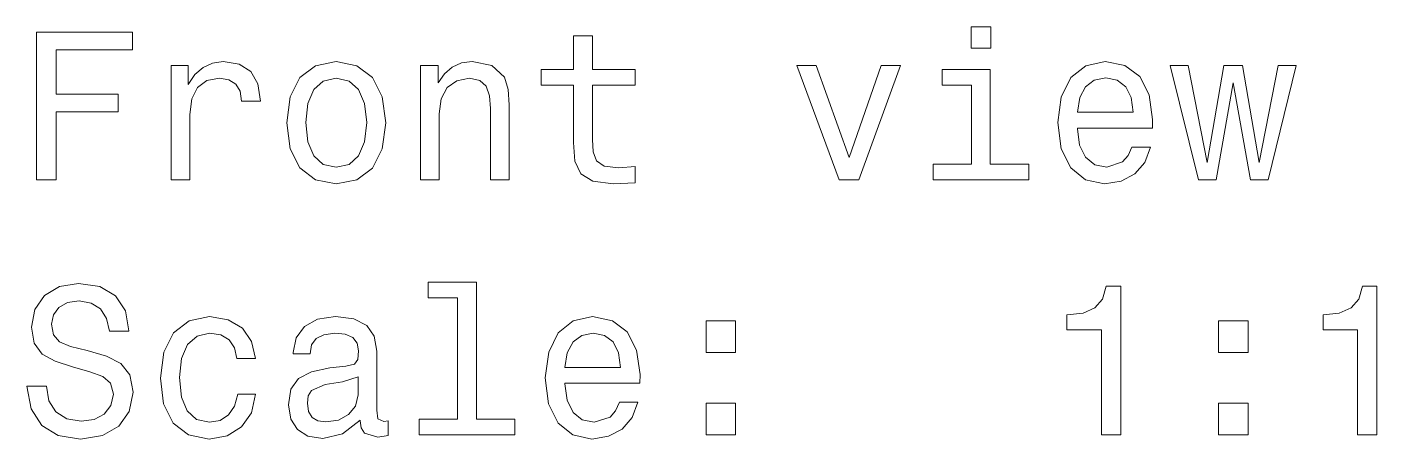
# Model space of a CAD drawing. Extents: x 187 to 233, y -27 to 153.
# Drawn here: x 192.77 to 224.76, y -27.4 to -17.64 of the extents above.
import ezdxf

# ---------------------------------------------------------------- set-up
doc = ezdxf.new("R2010")
doc.units = 0

msp = doc.modelspace()

# ---------------------------------------------------------------- linework, layer by layer
at = {"color": 7, "lineweight": 13}
for points in [[(192.995102, -21.259377), (193.464127, -21.259377), (193.464127, -19.650587), (194.936752, -19.650587), (194.936752, -19.231998), (193.464127, -19.231998), (193.464127, -18.183008), (195.274643, -18.183008), (195.274643, -17.759377), (192.995102, -17.759377)], [(205.724213, -19.020184), (205.724213, -20.376812), (205.754471, -20.815573), (205.895676, -21.118166), (206.178101, -21.29468), (206.657211, -21.355198), (207.181702, -21.329981), (207.181702, -20.946697), (206.798416, -20.976955), (206.450439, -20.936609), (206.26384, -20.81053), (206.183151, -20.598713), (206.168015, -20.301163), (206.168015, -19.020184), (207.181702, -19.020184), (207.181702, -18.641941), (206.168015, -18.641941), (206.168015, -17.850155), (205.724213, -17.850155), (205.724213, -18.641941), (204.957642, -18.641941), (204.957642, -19.020184)], [(215.608948, -17.63834), (215.139923, -17.63834), (215.139923, -18.142662), (215.608948, -18.142662)], [(196.187469, -21.259377), (196.631271, -21.259377), (196.631271, -19.711105), (196.676666, -19.337906), (196.812836, -19.070616), (197.034729, -18.909233), (197.332275, -18.853756), (197.554184, -18.889059), (197.720612, -18.989923), (197.821472, -19.161394), (197.856781, -19.393383), (198.305618, -19.393383), (198.245102, -18.98488), (198.078674, -18.692373), (197.8013, -18.515862), (197.423065, -18.455341), (197.165848, -18.495687), (196.943954, -18.596552), (196.747269, -18.768023), (196.590927, -19.000011), (196.590927, -18.551163), (196.187469, -18.551163)], [(198.925934, -19.907791), (199.006638, -20.523066), (199.238617, -20.976955), (199.606781, -21.259377), (200.101013, -21.355198), (200.59021, -21.259377), (200.958359, -20.981998), (201.190353, -20.528109), (201.276093, -19.907791), (201.190353, -19.292519), (200.958359, -18.833584), (200.59021, -18.556206), (200.101013, -18.455341), (199.606781, -18.556206), (199.238617, -18.838627), (199.006638, -19.292519)], [(202.093094, -21.259377), (202.536896, -21.259377), (202.536896, -19.695976), (202.582275, -19.337906), (202.728531, -19.075659), (202.955475, -18.914276), (203.258072, -18.853756), (203.500153, -18.90419), (203.651443, -19.040356), (203.727097, -19.267302), (203.752304, -19.569895), (203.752304, -21.259377), (204.196121, -21.259377), (204.196121, -19.479116), (204.175934, -19.121048), (204.085159, -18.823498), (203.787613, -18.551163), (203.323639, -18.455341), (203.066437, -18.490644), (202.849579, -18.586466), (202.662979, -18.747849), (202.516724, -18.964708), (202.516724, -18.551163), (202.093094, -18.551163)], [(217.66153, -20.033873), (219.436752, -20.033873), (219.441788, -19.827101), (219.361099, -19.247129), (219.139191, -18.813412), (218.786179, -18.551163), (218.317154, -18.455341), (217.858215, -18.556206), (217.505188, -18.838627), (217.278244, -19.297562), (217.197556, -19.902748), (217.273209, -20.523066), (217.500153, -20.976955), (217.848129, -21.259377), (218.302017, -21.355198), (218.695389, -21.289637), (219.018158, -21.118166), (219.255188, -20.845831), (219.391357, -20.482719), (218.952606, -20.482719), (218.861816, -20.684448), (218.730698, -20.835745), (218.357498, -20.956783), (218.070038, -20.901308), (217.85318, -20.724794), (217.71196, -20.43733), (217.66153, -20.049002)], [(199.379837, -19.902748), (199.425217, -19.448858), (199.566437, -19.121048), (199.793381, -18.919319), (200.101013, -18.848713), (200.40361, -18.919319), (200.630554, -19.116005), (200.771759, -19.448858), (200.822189, -19.902748), (200.771759, -20.361683), (200.630554, -20.694534), (200.40361, -20.896265), (200.101013, -20.961826), (199.793381, -20.896265), (199.566437, -20.694534), (199.425217, -20.361683)], [(212.013123, -21.259377), (212.482132, -21.259377), (213.470612, -18.551163), (213.011673, -18.551163), (212.250153, -20.73488), (211.473495, -18.551163), (211.009521, -18.551163)], [(215.593811, -20.886177), (215.593811, -18.641941), (214.454041, -18.641941), (214.454041, -19.020184), (215.150009, -19.020184), (215.150009, -20.886177), (214.242218, -20.886177), (214.242218, -21.259377), (216.511673, -21.259377), (216.511673, -20.886177)], [(217.66153, -19.660673), (217.71701, -19.312691), (217.85318, -19.055487), (218.059952, -18.899147), (218.332275, -18.84367), (218.599579, -18.899147), (218.806351, -19.055487), (218.932434, -19.312691), (218.977814, -19.660673)], [(220.949722, -21.259377), (221.35318, -18.959665), (221.756638, -21.259377), (222.180267, -21.259377), (222.845978, -18.551163), (222.417297, -18.551163), (221.968445, -20.850876), (221.570038, -18.551163), (221.131271, -18.551163), (220.732849, -20.850876), (220.284012, -18.551163), (219.860382, -18.551163), (220.526093, -21.259377)], [(193.232132, -26.151306), (192.773209, -26.151306), (192.874069, -26.685888), (193.126236, -27.07926), (193.514557, -27.316292), (194.039047, -27.402027), (194.558502, -27.321335), (194.946838, -27.099434), (195.193954, -26.751451), (195.284729, -26.292517), (195.209076, -25.878973), (194.997269, -25.611681), (194.654327, -25.435169), (194.195389, -25.304045), (193.802017, -25.208223), (193.544815, -25.097271), (193.39856, -24.935888), (193.35318, -24.683727), (193.39856, -24.456781), (193.529694, -24.285313), (193.731415, -24.169319), (194.008789, -24.128973), (194.291214, -24.179405), (194.513123, -24.315571), (194.659378, -24.542517), (194.72998, -24.850155), (195.188904, -24.850155), (195.188904, -24.840067), (195.108215, -24.366005), (194.871185, -24.012978), (194.497986, -23.791077), (193.993668, -23.715427), (193.53978, -23.791077), (193.186752, -24.002892), (192.959808, -24.330702), (192.879105, -24.754333), (192.944672, -25.132574), (193.136322, -25.38978), (193.438904, -25.561249), (193.852448, -25.692373), (194.260956, -25.808367), (194.568588, -25.919317), (194.755188, -26.080702), (194.820755, -26.342949), (194.760239, -26.610241), (194.603897, -26.81197), (194.366867, -26.938049), (194.059219, -26.978395), (193.716293, -26.92292), (193.454041, -26.761538), (193.287613, -26.499289)], [(202.975647, -24.058367), (202.975647, -26.933006), (202.062836, -26.933006), (202.062836, -27.306206), (204.32724, -27.306206), (204.32724, -26.933006), (203.419464, -26.933006), (203.419464, -23.685169), (202.279694, -23.685169), (202.279694, -24.058367)], [(218.226379, -27.306206), (218.685303, -27.306206), (218.685303, -23.780991), (218.342377, -23.780991), (218.251587, -24.088627), (218.070038, -24.295399), (217.792664, -24.416435), (217.409378, -24.456781), (217.409378, -24.814852), (218.226379, -24.814852)], [(224.298416, -27.306206), (224.757355, -27.306206), (224.757355, -23.780991), (224.414413, -23.780991), (224.323639, -24.088627), (224.142075, -24.295399), (223.8647, -24.416435), (223.481415, -24.456781), (223.481415, -24.814852), (224.298416, -24.814852)], [(197.745819, -25.495687), (198.184586, -25.495687), (198.093811, -25.092228), (197.876953, -24.774506), (197.539047, -24.57782), (197.100296, -24.502171), (196.61615, -24.603035), (196.247986, -24.885456), (196.016006, -25.344391), (195.935303, -25.959663), (196.010956, -26.569895), (196.2379, -27.023785), (196.595978, -27.306206), (197.085159, -27.402027), (197.518875, -27.326378), (197.856781, -27.114563), (198.08876, -26.78171), (198.189636, -26.337906), (197.765991, -26.337906), (197.690353, -26.620327), (197.549133, -26.832142), (197.347412, -26.963266), (197.100296, -27.003613), (196.792664, -26.938049), (196.570755, -26.73632), (196.434586, -26.408512), (196.389191, -25.944534), (196.434586, -25.490644), (196.57579, -25.162834), (196.80275, -24.961105), (197.100296, -24.890499), (197.362549, -24.935888), (197.559235, -25.051884), (197.690353, -25.243526)], [(200.665863, -26.95318), (200.665863, -26.968309), (200.691071, -27.13978), (200.766724, -27.260817), (201.084442, -27.356638), (201.331558, -27.316292), (201.331558, -26.973352), (201.225647, -26.988482), (201.084442, -26.92292), (201.059235, -26.721191), (201.059235, -25.319174), (200.998703, -24.961105), (200.822189, -24.708944), (200.514557, -24.557648), (200.080841, -24.502171), (199.657211, -24.562691), (199.344528, -24.734159), (199.147842, -25.001451), (199.082275, -25.354477), (199.082275, -25.384735), (199.480698, -25.384735), (199.516006, -25.17292), (199.626953, -25.021624), (199.808502, -24.930845), (200.065704, -24.895542), (200.312836, -24.920759), (200.489349, -24.996407), (200.595245, -25.127531), (200.630554, -25.309088), (200.610382, -25.520903), (200.529694, -25.62681), (200.327957, -25.677242), (199.949722, -25.717588), (199.516006, -25.808367), (199.208359, -25.969749), (199.02681, -26.221912), (198.971329, -26.59511), (199.021759, -26.927963), (199.178101, -27.175081), (199.430267, -27.331423), (199.778244, -27.386898), (200.247269, -27.280989)], [(205.517441, -26.080702), (207.292664, -26.080702), (207.297699, -25.87393), (207.21701, -25.293959), (206.995102, -24.860241), (206.642075, -24.597992), (206.173065, -24.502171), (205.714127, -24.603035), (205.361099, -24.885456), (205.134155, -25.344391), (205.053467, -25.949577), (205.12912, -26.569895), (205.356064, -27.023785), (205.704041, -27.306206), (206.157928, -27.402027), (206.5513, -27.336466), (206.874069, -27.164995), (207.111099, -26.89266), (207.247269, -26.529549), (206.808502, -26.529549), (206.717728, -26.731277), (206.586609, -26.882574), (206.213409, -27.003613), (205.925934, -26.948137), (205.709076, -26.771624), (205.567871, -26.484159), (205.517441, -26.095831)], [(208.861099, -25.349434), (209.557068, -25.349434), (209.557068, -24.597992), (208.861099, -24.597992)], [(221.005188, -25.349434), (221.701157, -25.349434), (221.701157, -24.597992), (221.005188, -24.597992)], [(205.517441, -25.707502), (205.572922, -25.35952), (205.709076, -25.102316), (205.915863, -24.945976), (206.188187, -24.890499), (206.455475, -24.945976), (206.662247, -25.102316), (206.78833, -25.35952), (206.833725, -25.707502)], [(200.615417, -26.358078), (200.554901, -26.620327), (200.393524, -26.822056), (200.151443, -26.95318), (199.853897, -26.998569), (199.662247, -26.973352), (199.526093, -26.89266), (199.440353, -26.751451), (199.415131, -26.554766), (199.435303, -26.378252), (199.516006, -26.252171), (199.83876, -26.11096), (200.247269, -26.050442), (200.615417, -25.929405)], [(208.861099, -27.306206), (209.557068, -27.306206), (209.557068, -26.554766), (208.861099, -26.554766)], [(221.005188, -27.306206), (221.701157, -27.306206), (221.701157, -26.554766), (221.005188, -26.554766)]]:
    msp.add_lwpolyline(points, close=True, dxfattribs=at)

doc.saveas('drawing.dxf')
